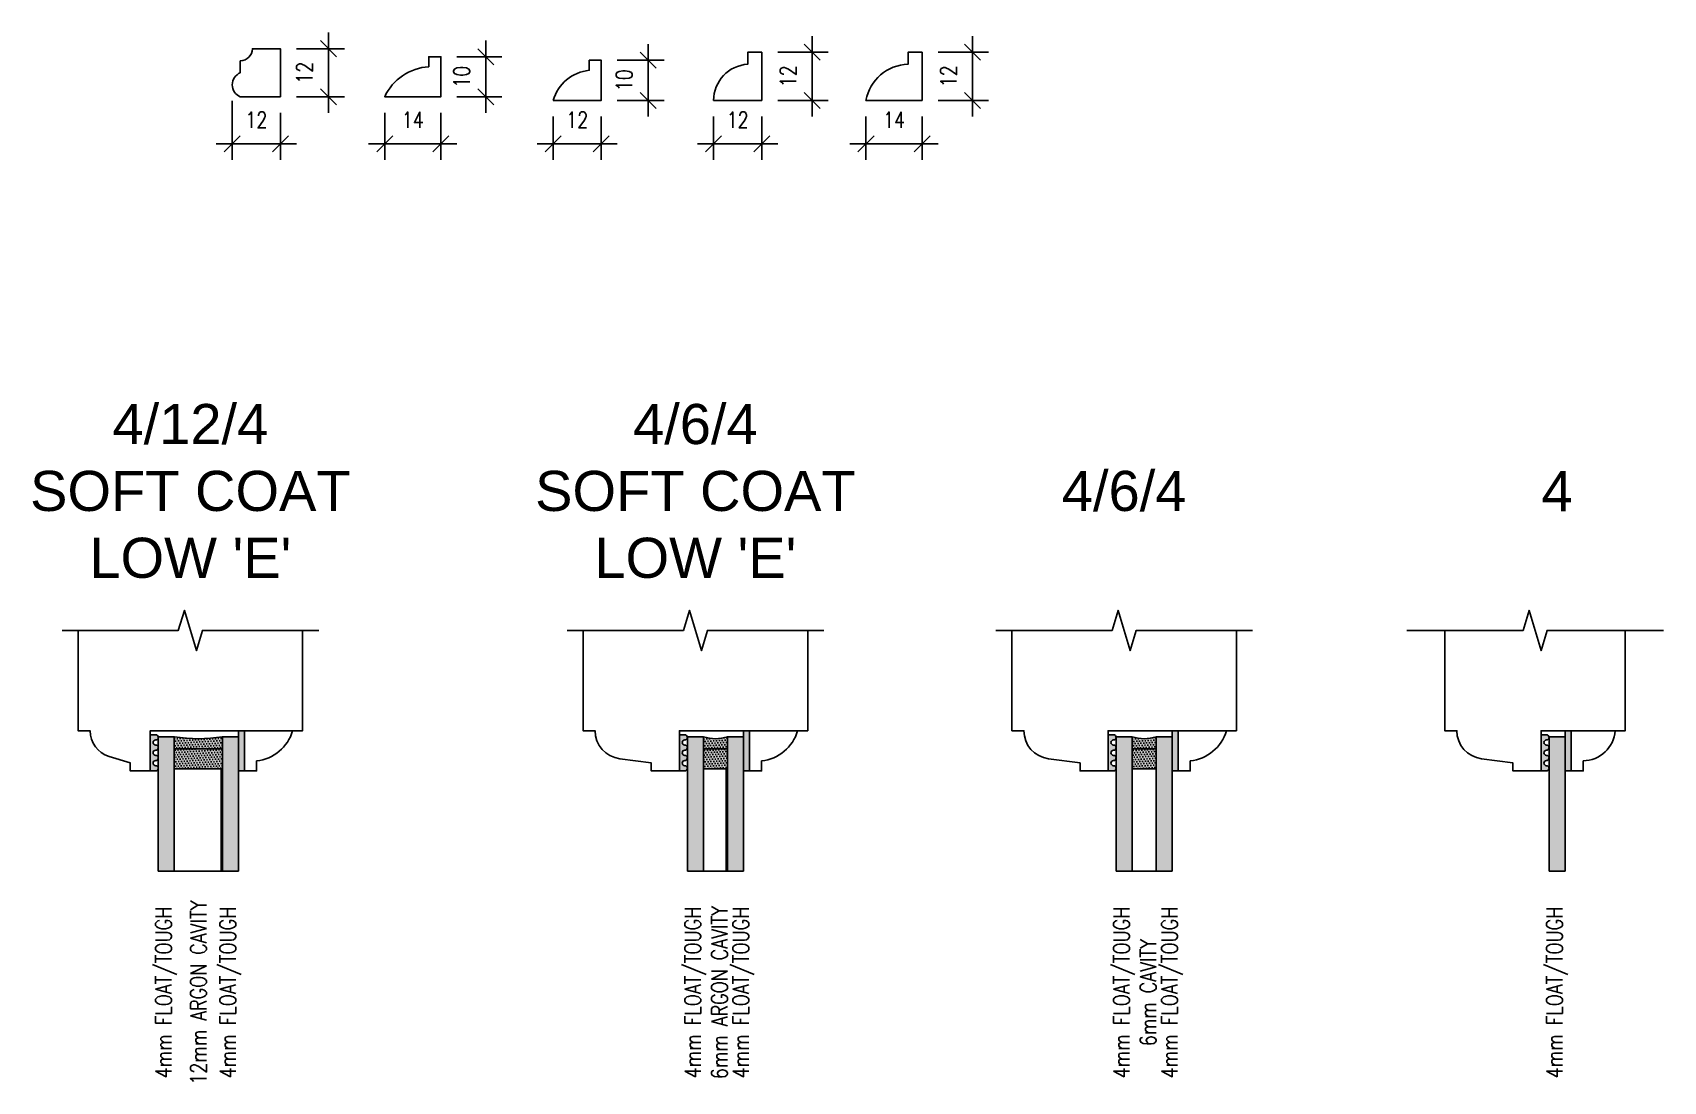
# Model space of a CAD drawing. Header units: millimetres. Extents: x 0 to 23312, y -3206 to 11448.
# Drawn here: x 3478.7 to 3885.3, y 10591.2 to 10852.6 of the extents above; entities that cross this region are included whole.
import ezdxf

# ---------------------------------------------------------------- set-up
doc = ezdxf.new("R2010")
doc.units = ezdxf.units.MM
doc.header["$LTSCALE"] = 10
doc.header["$PDMODE"] = 35
doc.linetypes.add('HIDDEN', pattern=[0.375, 0.25, -0.125])
for name, color, linetype in [('02 - Notes & Text', 251, 'Continuous'), ('40 - Detail Outline', 142, 'Continuous'), ('41 - Detail', 7, 'Continuous')]:
    doc.layers.add(name, color=color, linetype=linetype)
doc.styles.add('1-2', font='romans.shx', dxfattribs={"width": 0.8, "height": 4})
doc.styles.add('1-20', font='romans.shx', dxfattribs={"width": 0.8, "height": 40})
doc.dimstyles.new('1-2', dxfattribs={"dimtxt": 4, "dimasz": 4, "dimexe": 4, "dimexo": 4, "dimgap": 4, "dimtad": 1, "dimdec": 0, "dimzin": 0, "dimdsep": 46, "dimtxsty": '1-2', "dimblk": 'OBLIQUE', "dimcen": 4, "dimdle": 4, "dimclrd": 251, "dimclre": 251, "dimclrt": 251, "dimadec": 0, "dimazin": 0, "dimtfac": 1, "dimtdec": 0, "dimtix": 1, "dimtmove": 1, "dimatfit": 3, "dimfxl": 1, "dimtolj": 1, "dimtzin": 0, "dimlwd": 25, "dimarcsym": 0})

# ---------------------------------------------------------------- blocks, each defined once
blk = doc.blocks.new('_Oblique')
at = {"color": 0, "linetype": 'ByBlock', "lineweight": -2}
blk.add_line((-0.5, -0.5), (0.5, 0.5), dxfattribs=at)
blk = doc.blocks.new('*D91')
at = {"layer": '02 - Notes & Text', "color": 251, "lineweight": 25, "transparency": 16777216}
for p, q in [((3591.668182950516, 10846.59154015934), (3591.668182950516, 10850.59154015934)), ((3591.668182950516, 10846.59154015934), (3591.668182950516, 10836.59154015934)), ((3591.668182950516, 10836.59154015934), (3591.668182950516, 10832.59154015934))]:
    blk.add_line(p, q, dxfattribs=at)
at = {"layer": '02 - Notes & Text', "color": 251, "lineweight": -2, "transparency": 16777216}
for p, q in [((3584.474570628694, 10846.59154015934), (3595.668182950516, 10846.59154015934)), ((3584.474570628694, 10836.59154015934), (3595.668182950516, 10836.59154015934))]:
    blk.add_line(p, q, dxfattribs=at)
at = {"layer": 'Defpoints', "color": 0, "transparency": 16777216}
for p in [(3580.474570628694, 10846.59154015934), (3580.474570628694, 10836.59154015934), (3591.668182950516, 10836.59154015934)]:
    blk.add_point(p, dxfattribs=at)
at = {"layer": '02 - Notes & Text', "color": 251, "lineweight": 25, "transparency": 16777216, "xscale": 4, "yscale": 4, "zscale": 4}
for p, rotation in [((3591.668182950516, 10846.59154015934), 270), ((3591.668182950516, 10836.59154015934), 90)]:
    blk.add_blockref('_Oblique', p, dxfattribs=dict(at, rotation=rotation))
at = {"layer": '02 - Notes & Text', "color": 251, "transparency": 16777216, "insert": (3585.668182950518, 10841.59154015934), "char_height": 4, "attachment_point": 5, "rotation": 90, "style": '1-2'}
blk.add_mtext('\\A1;10', dxfattribs=at)
blk = doc.blocks.new('*D92')
at = {"layer": '02 - Notes & Text', "color": 251, "lineweight": -2, "transparency": 16777216}
for p, q in [((3566.474570628692, 10832.59154015933), (3566.474570628692, 10820.84430465876)), ((3580.474570628692, 10832.59154015933), (3580.474570628692, 10820.84430465876))]:
    blk.add_line(p, q, dxfattribs=at)
at = {"layer": '02 - Notes & Text', "color": 251, "lineweight": 25, "transparency": 16777216}
blk.add_line((3562.474570628692, 10824.84430465876), (3584.474570628692, 10824.84430465876), dxfattribs=at)
at = {"layer": 'Defpoints', "color": 0, "transparency": 16777216}
for p in [(3566.474570628692, 10836.59154015933), (3580.474570628692, 10836.59154015933), (3580.474570628692, 10824.84430465876)]:
    blk.add_point(p, dxfattribs=at)
at = {"layer": '02 - Notes & Text', "color": 251, "lineweight": 25, "transparency": 16777216, "xscale": 4, "yscale": 4, "zscale": 4, "rotation": 180}
blk.add_blockref('_Oblique', (3566.474570628692, 10824.84430465876), dxfattribs=at)
at = {"layer": '02 - Notes & Text', "color": 251, "lineweight": 25, "transparency": 16777216, "xscale": 4, "yscale": 4, "zscale": 4}
blk.add_blockref('_Oblique', (3580.474570628692, 10824.84430465876), dxfattribs=at)
at = {"layer": '02 - Notes & Text', "color": 251, "transparency": 16777216, "insert": (3573.474570628692, 10830.84430465876), "char_height": 4, "attachment_point": 5, "style": '1-2'}
blk.add_mtext('\\A1;14', dxfattribs=at)
blk = doc.blocks.new('*D93')
at = {"layer": '02 - Notes & Text', "color": 251, "lineweight": 25, "transparency": 16777216}
for p, q in [((3632.163876392069, 10845.705106444), (3632.163876392069, 10849.705106444)), ((3632.163876392069, 10835.705106444), (3632.163876392069, 10845.705106444)), ((3632.163876392069, 10835.705106444), (3632.163876392069, 10831.705106444))]:
    blk.add_line(p, q, dxfattribs=at)
at = {"layer": '02 - Notes & Text', "color": 251, "lineweight": -2, "transparency": 16777216}
for p, q in [((3624.474570628694, 10845.705106444), (3636.163876392069, 10845.705106444)), ((3624.474570628694, 10835.705106444), (3636.163876392069, 10835.705106444))]:
    blk.add_line(p, q, dxfattribs=at)
at = {"layer": 'Defpoints', "color": 0, "transparency": 16777216}
for p in [(3620.474570628694, 10845.705106444), (3632.163876392069, 10845.705106444), (3620.474570628694, 10835.705106444)]:
    blk.add_point(p, dxfattribs=at)
at = {"layer": '02 - Notes & Text', "color": 251, "lineweight": 25, "transparency": 16777216, "xscale": 4, "yscale": 4, "zscale": 4}
for p, rotation in [((3632.163876392069, 10845.705106444), 270), ((3632.163876392069, 10835.705106444), 90)]:
    blk.add_blockref('_Oblique', p, dxfattribs=dict(at, rotation=rotation))
at = {"layer": '02 - Notes & Text', "color": 251, "transparency": 16777216, "insert": (3626.163876392071, 10840.705106444), "char_height": 4, "attachment_point": 5, "rotation": 90, "style": '1-2'}
blk.add_mtext('\\A1;10', dxfattribs=at)
blk = doc.blocks.new('*D94')
at = {"layer": '02 - Notes & Text', "color": 251, "lineweight": -2, "transparency": 16777216}
for p, q in [((3608.474570628692, 10831.705106444), (3608.474570628692, 10820.84430465876)), ((3620.474570628692, 10831.705106444), (3620.474570628692, 10820.84430465876))]:
    blk.add_line(p, q, dxfattribs=at)
at = {"layer": '02 - Notes & Text', "color": 251, "lineweight": 25, "transparency": 16777216}
for p, q in [((3608.474570628692, 10824.84430465876), (3604.474570628692, 10824.84430465876)), ((3608.474570628692, 10824.84430465876), (3620.474570628692, 10824.84430465876)), ((3620.474570628692, 10824.84430465876), (3624.474570628692, 10824.84430465876))]:
    blk.add_line(p, q, dxfattribs=at)
at = {"layer": 'Defpoints', "color": 0, "transparency": 16777216}
for p in [(3608.474570628692, 10835.705106444), (3620.474570628692, 10835.705106444), (3620.474570628692, 10824.84430465876)]:
    blk.add_point(p, dxfattribs=at)
at = {"layer": '02 - Notes & Text', "color": 251, "lineweight": 25, "transparency": 16777216, "xscale": 4, "yscale": 4, "zscale": 4}
blk.add_blockref('_Oblique', (3608.474570628692, 10824.84430465876), dxfattribs=at)
at = {"layer": '02 - Notes & Text', "color": 251, "lineweight": 25, "transparency": 16777216, "xscale": 4, "yscale": 4, "zscale": 4, "rotation": 180}
blk.add_blockref('_Oblique', (3620.474570628692, 10824.84430465876), dxfattribs=at)
at = {"layer": '02 - Notes & Text', "color": 251, "transparency": 16777216, "insert": (3614.474570628692, 10830.84430465876), "char_height": 4, "attachment_point": 5, "style": '1-2'}
blk.add_mtext('\\A1;12', dxfattribs=at)
blk = doc.blocks.new('*D95')
at = {"layer": '02 - Notes & Text', "color": 251, "lineweight": -2, "transparency": 16777216}
for p, q in [((3648.474570628692, 10831.705106444), (3648.474570628692, 10820.84430465876)), ((3660.474570628692, 10831.705106444), (3660.474570628692, 10820.84430465876))]:
    blk.add_line(p, q, dxfattribs=at)
at = {"layer": '02 - Notes & Text', "color": 251, "lineweight": 25, "transparency": 16777216}
for p, q in [((3648.474570628692, 10824.84430465876), (3644.474570628692, 10824.84430465876)), ((3648.474570628692, 10824.84430465876), (3660.474570628692, 10824.84430465876)), ((3660.474570628692, 10824.84430465876), (3664.474570628692, 10824.84430465876))]:
    blk.add_line(p, q, dxfattribs=at)
at = {"layer": 'Defpoints', "color": 0, "transparency": 16777216}
for p in [(3648.474570628692, 10835.705106444), (3660.474570628692, 10835.705106444), (3660.474570628692, 10824.84430465876)]:
    blk.add_point(p, dxfattribs=at)
at = {"layer": '02 - Notes & Text', "color": 251, "lineweight": 25, "transparency": 16777216, "xscale": 4, "yscale": 4, "zscale": 4}
blk.add_blockref('_Oblique', (3648.474570628692, 10824.84430465876), dxfattribs=at)
at = {"layer": '02 - Notes & Text', "color": 251, "lineweight": 25, "transparency": 16777216, "xscale": 4, "yscale": 4, "zscale": 4, "rotation": 180}
blk.add_blockref('_Oblique', (3660.474570628692, 10824.84430465876), dxfattribs=at)
at = {"layer": '02 - Notes & Text', "color": 251, "transparency": 16777216, "insert": (3654.474570628692, 10830.84430465876), "char_height": 4, "attachment_point": 5, "style": '1-2'}
blk.add_mtext('\\A1;12', dxfattribs=at)
blk = doc.blocks.new('*D96')
at = {"layer": '02 - Notes & Text', "color": 251, "lineweight": 25, "transparency": 16777216}
for p, q in [((3673.056307384531, 10847.705106444), (3673.056307384531, 10851.705106444)), ((3673.056307384531, 10835.705106444), (3673.056307384531, 10847.705106444)), ((3673.056307384531, 10835.705106444), (3673.056307384531, 10831.705106444))]:
    blk.add_line(p, q, dxfattribs=at)
at = {"layer": '02 - Notes & Text', "color": 251, "lineweight": -2, "transparency": 16777216}
for p, q in [((3664.474570628694, 10847.705106444), (3677.056307384531, 10847.705106444)), ((3664.474570628694, 10835.705106444), (3677.056307384531, 10835.705106444))]:
    blk.add_line(p, q, dxfattribs=at)
at = {"layer": 'Defpoints', "color": 0, "transparency": 16777216}
for p in [(3660.474570628694, 10847.705106444), (3673.056307384531, 10847.705106444), (3660.474570628694, 10835.705106444)]:
    blk.add_point(p, dxfattribs=at)
at = {"layer": '02 - Notes & Text', "color": 251, "lineweight": 25, "transparency": 16777216, "xscale": 4, "yscale": 4, "zscale": 4}
for p, rotation in [((3673.056307384531, 10847.705106444), 270), ((3673.056307384531, 10835.705106444), 90)]:
    blk.add_blockref('_Oblique', p, dxfattribs=dict(at, rotation=rotation))
at = {"layer": '02 - Notes & Text', "color": 251, "transparency": 16777216, "insert": (3667.056307384533, 10841.705106444), "char_height": 4, "attachment_point": 5, "rotation": 90, "style": '1-2'}
blk.add_mtext('\\A1;12', dxfattribs=at)
blk = doc.blocks.new('*D97')
at = {"layer": '02 - Notes & Text', "color": 251, "lineweight": -2, "transparency": 16777216}
for p, q in [((3686.474570628692, 10831.705106444), (3686.474570628692, 10820.84430465876)), ((3700.474570628692, 10831.705106444), (3700.474570628692, 10820.84430465876))]:
    blk.add_line(p, q, dxfattribs=at)
at = {"layer": '02 - Notes & Text', "color": 251, "lineweight": 25, "transparency": 16777216}
blk.add_line((3682.474570628692, 10824.84430465876), (3704.474570628692, 10824.84430465876), dxfattribs=at)
at = {"layer": 'Defpoints', "color": 0, "transparency": 16777216}
for p in [(3686.474570628692, 10835.705106444), (3700.474570628692, 10835.705106444), (3700.474570628692, 10824.84430465876)]:
    blk.add_point(p, dxfattribs=at)
at = {"layer": '02 - Notes & Text', "color": 251, "lineweight": 25, "transparency": 16777216, "xscale": 4, "yscale": 4, "zscale": 4, "rotation": 180}
blk.add_blockref('_Oblique', (3686.474570628692, 10824.84430465876), dxfattribs=at)
at = {"layer": '02 - Notes & Text', "color": 251, "lineweight": 25, "transparency": 16777216, "xscale": 4, "yscale": 4, "zscale": 4}
blk.add_blockref('_Oblique', (3700.474570628692, 10824.84430465876), dxfattribs=at)
at = {"layer": '02 - Notes & Text', "color": 251, "transparency": 16777216, "insert": (3693.474570628692, 10830.84430465876), "char_height": 4, "attachment_point": 5, "style": '1-2'}
blk.add_mtext('\\A1;14', dxfattribs=at)
blk = doc.blocks.new('*D98')
at = {"layer": '02 - Notes & Text', "color": 251, "lineweight": 25, "transparency": 16777216}
for p, q in [((3713.056307384531, 10847.705106444), (3713.056307384531, 10851.705106444)), ((3713.056307384531, 10835.705106444), (3713.056307384531, 10847.705106444)), ((3713.056307384531, 10835.705106444), (3713.056307384531, 10831.705106444))]:
    blk.add_line(p, q, dxfattribs=at)
at = {"layer": '02 - Notes & Text', "color": 251, "lineweight": -2, "transparency": 16777216}
for p, q in [((3704.474570628694, 10847.705106444), (3717.056307384531, 10847.705106444)), ((3704.474570628694, 10835.705106444), (3717.056307384531, 10835.705106444))]:
    blk.add_line(p, q, dxfattribs=at)
at = {"layer": 'Defpoints', "color": 0, "transparency": 16777216}
for p in [(3700.474570628694, 10847.705106444), (3713.056307384531, 10847.705106444), (3700.474570628694, 10835.705106444)]:
    blk.add_point(p, dxfattribs=at)
at = {"layer": '02 - Notes & Text', "color": 251, "lineweight": 25, "transparency": 16777216, "xscale": 4, "yscale": 4, "zscale": 4}
for p, rotation in [((3713.056307384531, 10847.705106444), 270), ((3713.056307384531, 10835.705106444), 90)]:
    blk.add_blockref('_Oblique', p, dxfattribs=dict(at, rotation=rotation))
at = {"layer": '02 - Notes & Text', "color": 251, "transparency": 16777216, "insert": (3707.056307384533, 10841.705106444), "char_height": 4, "attachment_point": 5, "rotation": 90, "style": '1-2'}
blk.add_mtext('\\A1;12', dxfattribs=at)
blk = doc.blocks.new('*D99')
at = {"layer": '02 - Notes & Text', "color": 251, "lineweight": -2, "transparency": 16777216}
for p, q in [((3528.474570628692, 10835.59154015933), (3528.474570628692, 10820.84430465876)), ((3540.474570628692, 10832.59154015933), (3540.474570628692, 10820.84430465876))]:
    blk.add_line(p, q, dxfattribs=at)
at = {"layer": '02 - Notes & Text', "color": 251, "lineweight": 25, "transparency": 16777216}
for p, q in [((3528.474570628692, 10824.84430465876), (3524.474570628692, 10824.84430465876)), ((3540.474570628692, 10824.84430465876), (3528.474570628692, 10824.84430465876)), ((3540.474570628692, 10824.84430465876), (3544.474570628692, 10824.84430465876))]:
    blk.add_line(p, q, dxfattribs=at)
at = {"layer": 'Defpoints', "color": 0, "transparency": 16777216}
for p in [(3528.474570628692, 10839.59154015933), (3540.474570628692, 10836.59154015933), (3528.474570628692, 10824.84430465876)]:
    blk.add_point(p, dxfattribs=at)
at = {"layer": '02 - Notes & Text', "color": 251, "lineweight": 25, "transparency": 16777216, "xscale": 4, "yscale": 4, "zscale": 4}
blk.add_blockref('_Oblique', (3528.474570628692, 10824.84430465876), dxfattribs=at)
at = {"layer": '02 - Notes & Text', "color": 251, "lineweight": 25, "transparency": 16777216, "xscale": 4, "yscale": 4, "zscale": 4, "rotation": 180}
blk.add_blockref('_Oblique', (3540.474570628692, 10824.84430465876), dxfattribs=at)
at = {"layer": '02 - Notes & Text', "color": 251, "transparency": 16777216, "insert": (3534.474570628692, 10830.84430465876), "char_height": 4, "attachment_point": 5, "style": '1-2'}
blk.add_mtext('\\A1;12', dxfattribs=at)
blk = doc.blocks.new('*D100')
at = {"layer": '02 - Notes & Text', "color": 251, "lineweight": 25, "transparency": 16777216}
for p, q in [((3552.478248038611, 10848.59154015934), (3552.478248038611, 10852.59154015934)), ((3552.478248038611, 10836.59154015934), (3552.478248038611, 10848.59154015934)), ((3552.478248038611, 10836.59154015934), (3552.478248038611, 10832.59154015934))]:
    blk.add_line(p, q, dxfattribs=at)
at = {"layer": '02 - Notes & Text', "color": 251, "lineweight": -2, "transparency": 16777216}
for p, q in [((3544.474570628694, 10848.59154015934), (3556.478248038611, 10848.59154015934)), ((3544.474570628694, 10836.59154015934), (3556.478248038611, 10836.59154015934))]:
    blk.add_line(p, q, dxfattribs=at)
at = {"layer": 'Defpoints', "color": 0, "transparency": 16777216}
for p in [(3540.474570628694, 10848.59154015934), (3552.478248038611, 10848.59154015934), (3540.474570628694, 10836.59154015934)]:
    blk.add_point(p, dxfattribs=at)
at = {"layer": '02 - Notes & Text', "color": 251, "lineweight": 25, "transparency": 16777216, "xscale": 4, "yscale": 4, "zscale": 4}
for p, rotation in [((3552.478248038611, 10848.59154015934), 270), ((3552.478248038611, 10836.59154015934), 90)]:
    blk.add_blockref('_Oblique', p, dxfattribs=dict(at, rotation=rotation))
at = {"layer": '02 - Notes & Text', "color": 251, "transparency": 16777216, "insert": (3546.478248038613, 10842.59154015934), "char_height": 4, "attachment_point": 5, "rotation": 90, "style": '1-2'}
blk.add_mtext('\\A1;12', dxfattribs=at)

msp = doc.modelspace()

# ---------------------------------------------------------------- hatches: boundary and pattern name
at = {"layer": '41 - Detail'}
for color, points in [(253, [(3530.015082759298, 10668.58374223338), (3531.515082759298, 10668.58374223338), (3531.515082759298, 10678.58374223338), (3530.015082759298, 10678.58374223338)]), (253, [(3657.436910817702, 10678.58374223335), (3655.936910817702, 10678.58374223335), (3655.936910817702, 10668.58374223335), (3657.436910817702, 10668.58374223335)]), (253, [(3764.344194477537, 10678.58374223335), (3762.844194477537, 10678.58374223335), (3762.844194477537, 10668.58374223335), (3764.344194477537, 10668.58374223335)]), (253, [(3862.297424266234, 10678.58374223335), (3860.797424266234, 10678.58374223335), (3860.797424266234, 10668.58374223335), (3862.297424266234, 10668.58374223335)]), (253, [(3641.294053674803, 10676.29802794767, 1), (3641.294053674803, 10677.58374223335), (3639.936910817702, 10677.58374223335), (3639.936910817702, 10668.58374223335), (3641.294053674803, 10668.58374223335, 1), (3641.294053674803, 10669.86945651903, -1), (3641.294053674803, 10671.15517080483, 1), (3641.294053674803, 10672.44088509051, -1), (3641.294053674803, 10673.72659937619, 1), (3641.294053674803, 10675.01231366199, -1)]), (253, [(3748.201337334638, 10676.29802794767, 1), (3748.201337334638, 10677.58374223335), (3746.844194477537, 10677.58374223335), (3746.844194477537, 10668.58374223335), (3748.201337334638, 10668.58374223335, 1), (3748.201337334638, 10669.86945651903, -1), (3748.201337334638, 10671.15517080483, 1), (3748.201337334638, 10672.44088509051, -1), (3748.201337334638, 10673.72659937619, 1), (3748.201337334638, 10675.01231366199, -1)]), (253, [(3856.154567123343, 10676.29802794767, 1), (3856.154567123343, 10677.58374223335), (3854.797424266242, 10677.58374223335), (3854.797424266242, 10668.58374223335), (3856.154567123343, 10668.58374223335, 1), (3856.154567123343, 10669.86945651903, -1), (3856.154567123343, 10671.15517080483, 1), (3856.154567123343, 10672.44088509051, -1), (3856.154567123343, 10673.72659937619, 1), (3856.154567123343, 10675.01231366199, -1)]), (254, [(3856.797424266242, 10643.58374223335), (3860.797424266242, 10643.58374223335), (3860.797424266231, 10677.08374223335), (3856.797424266242, 10677.08374223335)])]:
    msp.add_hatch(color=color, dxfattribs=at).paths.add_polyline_path(points)
h = msp.add_hatch(color=253, dxfattribs=at)
edge = h.paths.add_edge_path()
edge.add_arc((3509.372225616458, 10674.36945651906), 0.6428571428696159, 270, 450)
edge.add_arc((3509.372225616458, 10675.65517080479), 0.642857142855064, 90, 270, ccw=False)
edge.add_arc((3509.372225616458, 10676.9408850905), 0.642857142855064, 270, 450)
edge.add_line((3509.372225616458, 10677.58374223335), (3508.015082759298, 10677.58374223335))
edge.add_line((3508.015082759298, 10677.58374223335), (3508.015082759298, 10668.58374223335))
edge.add_line((3508.015082759298, 10668.58374223335), (3509.372225616458, 10668.58374223335))
edge.add_arc((3509.372225616458, 10669.22659937621), 0.642857142855064, 270, 450)
edge.add_arc((3509.372225616458, 10670.51231366192), 0.642857142855064, 90, 270, ccw=False)
edge.add_arc((3509.372225616458, 10671.79802794763), 0.642857142855064, 270, 450)
edge.add_arc((3509.372225616458, 10673.08374223334), 0.642857142855064, 90, 270, ccw=False)
h = msp.add_hatch(color=254, dxfattribs=at)
h.paths.add_polyline_path([(3526.015082759298, 10674.08374223335), (3514.015082759298, 10674.08374223335), (3514.015082759298, 10677.08374223335, 0.08333333333333724), (3526.015082759298, 10677.08374223335)])
h.paths.add_polyline_path([(3526.015082759298, 10669.08374223335), (3514.015082759298, 10669.08374223335), (3514.015082759298, 10674.08374223335), (3526.015082759298, 10674.08374223335)])
h.paths.add_polyline_path([(3526.015082759298, 10643.58374223336), (3530.01508275924, 10643.58374223335), (3530.015082759298, 10677.08374223335), (3526.015082759298, 10677.08374223335)])
h.paths.add_polyline_path([(3510.015082759357, 10643.58374223335), (3514.015082759298, 10643.58374223335), (3514.015082759298, 10677.08374223335), (3510.015082759298, 10677.08374223335)])
h = msp.add_hatch(dxfattribs=at)
h.set_pattern_fill('DOTS', color=251, scale=0.4, angle=-60.00000000000001, style=0)
h.set_pattern_definition([(299.9999999999999, (-10363.43956747804, 43493.82457852683), (0.7086761314031186, 0.0425369342984405), [0, -0.635])])
h.paths.add_polyline_path([(3526.015082759298, 10674.08374223335), (3526.015082759298, 10677.08374223335, -0.08333333333335005), (3514.015082759298, 10677.08374223335), (3514.015082759298, 10674.08374223335)])
h.paths.add_polyline_path([(3514.015082759298, 10674.08374223335), (3514.015082759298, 10669.08374223335), (3526.015082759298, 10669.08374223335), (3526.015082759298, 10674.08374223335)])
h = msp.add_hatch(color=254, dxfattribs=at)
h.paths.add_polyline_path([(3651.936910817702, 10643.58374223335), (3655.936910817702, 10643.58374223335), (3655.936910817702, 10677.08374223335), (3651.936910817702, 10677.08374223335)])
h.paths.add_polyline_path([(3645.936910817702, 10674.08374223336), (3645.936910817701, 10669.08374223335), (3651.936910817701, 10669.08374223335), (3651.936910817702, 10674.08374223335)])
h.paths.add_polyline_path([(3651.936910817702, 10674.08374223335), (3651.936910817702, 10677.08374223335, -0.1666666666666012), (3645.936910817702, 10677.08374223335), (3645.936910817702, 10674.08374223335)])
h.paths.add_polyline_path([(3641.936910817702, 10643.58374223335), (3645.936910817702, 10643.58374223335), (3645.936910817702, 10677.08374223335), (3641.936910817702, 10677.08374223335)])
h = msp.add_hatch(dxfattribs=at)
h.set_pattern_fill('DOTS', color=251, scale=0.4, angle=-60.00000000000001, style=0)
h.set_pattern_definition([(299.9999999999999, (3645.936910817643, 10669.08374223335), (0.7086761314031186, 0.04253693429844063), [0, -0.635])])
h.paths.add_polyline_path([(3645.936910817701, 10674.08374223335), (3645.936910817702, 10669.08374223335), (3651.936910817702, 10669.08374223335), (3651.936910817702, 10674.08374223335)])
h.paths.add_polyline_path([(3651.936910817702, 10674.08374223335), (3651.936910817702, 10677.08374223335, -0.1666666666666012), (3645.936910817702, 10677.08374223335), (3645.936910817702, 10674.08374223335)])
h = msp.add_hatch(color=254, dxfattribs=at)
h.paths.add_polyline_path([(3758.844194477537, 10643.58374223335), (3762.844194477537, 10643.58374223335), (3762.844194477537, 10677.08374223335), (3758.844194477537, 10677.08374223335)])
h.paths.add_polyline_path([(3752.844194477537, 10674.08374223336), (3752.844194477536, 10669.08374223335), (3758.844194477536, 10669.08374223335), (3758.844194477537, 10674.08374223335)])
h.paths.add_polyline_path([(3758.844194477537, 10674.08374223335), (3758.844194477537, 10677.08374223335, -0.1666666666666012), (3752.844194477537, 10677.08374223335), (3752.844194477537, 10674.08374223335)])
h.paths.add_polyline_path([(3748.844194477537, 10643.58374223335), (3752.844194477537, 10643.58374223335), (3752.844194477537, 10677.08374223335), (3748.844194477537, 10677.08374223335)])
h = msp.add_hatch(dxfattribs=at)
h.set_pattern_fill('DOTS', color=251, scale=0.4, angle=-60.00000000000001, style=0)
h.set_pattern_definition([(299.9999999999999, (3752.844194477479, 10669.08374223335), (0.7086761314031186, 0.04253693429844063), [0, -0.635])])
h.paths.add_polyline_path([(3752.844194477536, 10674.08374223335), (3752.844194477537, 10669.08374223335), (3758.844194477537, 10669.08374223335), (3758.844194477537, 10674.08374223335)])
h.paths.add_polyline_path([(3758.844194477537, 10674.08374223335), (3758.844194477537, 10677.08374223335, -0.1666666666666012), (3752.844194477537, 10677.08374223335), (3752.844194477537, 10674.08374223335)])

# ---------------------------------------------------------------- linework, layer by layer
at = {"color": 252}
for p, q in [((3641.936910817702, 10643.58374223335), (3655.936910817702, 10643.58374223335)), ((3748.844194477537, 10643.58374223335), (3762.844194477537, 10643.58374223335)), ((3856.797424266242, 10643.58374223335), (3860.797424266242, 10643.58374223335))]:
    msp.add_line(p, q, dxfattribs=at)
for points in [[(3530.015082759298, 10678.58374223338), (3530.015082759298, 10668.58374223338), (3531.515082759298, 10668.58374223338), (3531.515082759298, 10678.58374223338)], [(3655.936910817702, 10678.58374223335), (3655.936910817702, 10668.58374223335), (3657.436910817702, 10668.58374223335), (3657.436910817702, 10678.58374223335)], [(3762.844194477537, 10678.58374223335), (3762.844194477537, 10668.58374223335), (3764.344194477537, 10668.58374223335), (3764.344194477537, 10678.58374223335)], [(3860.797424266234, 10678.58374223335), (3860.797424266234, 10668.58374223335), (3862.297424266234, 10668.58374223335), (3862.297424266234, 10678.58374223335)], [(3514.015082759298, 10669.08374223335), (3526.015082759298, 10669.08374223335), (3526.015082759298, 10674.08374223335), (3514.015082759298, 10674.08374223335)], [(3645.936910817702, 10669.08374223335), (3651.936910817702, 10669.08374223335), (3651.936910817702, 10674.08374223335), (3645.936910817702, 10674.08374223335)], [(3752.844194477537, 10669.08374223335), (3758.844194477537, 10669.08374223335), (3758.844194477537, 10674.08374223335), (3752.844194477537, 10674.08374223335)]]:
    msp.add_lwpolyline(points, close=True, dxfattribs=at)
for points in [[(3509.372225616458, 10673.72659937619), (3509.372225616458, 10673.72659937619, 1), (3509.372225616458, 10675.01231366193), (3509.372225616458, 10675.01231366193, -0.9999999999999997), (3509.372225616458, 10676.29802794764), (3509.372225616458, 10676.29802794764, 1), (3509.372225616458, 10677.58374223335), (3508.015082759298, 10677.58374223335), (3508.015082759298, 10668.58374223335), (3509.372225616458, 10668.58374223335, 0.9999999999999999), (3509.372225616458, 10669.86945651906), (3509.372225616458, 10669.86945651906, -0.9999999999999999), (3509.372225616458, 10671.15517080477), (3509.372225616458, 10671.15517080477, 1), (3509.372225616458, 10672.44088509048), (3509.372225616458, 10672.44088509048, -0.9999999999999997)], [(3641.294053674803, 10673.72659937619), (3641.294053674803, 10673.72659937619, 1), (3641.294053674803, 10675.01231366199), (3641.294053674803, 10675.01231366199, -0.9999999999999997), (3641.294053674803, 10676.29802794767), (3641.294053674803, 10676.29802794767, 1), (3641.294053674803, 10677.58374223335), (3639.936910817702, 10677.58374223335), (3639.936910817702, 10668.58374223335), (3641.294053674803, 10668.58374223335, 0.9999999999999999), (3641.294053674803, 10669.86945651903), (3641.294053674803, 10669.86945651903, -0.9999999999999999), (3641.294053674803, 10671.15517080483), (3641.294053674803, 10671.15517080483, 1), (3641.294053674803, 10672.44088509051), (3641.294053674803, 10672.44088509051, -0.9999999999999997)], [(3748.201337334638, 10673.72659937619), (3748.201337334638, 10673.72659937619, 1), (3748.201337334638, 10675.01231366199), (3748.201337334638, 10675.01231366199, -0.9999999999999997), (3748.201337334638, 10676.29802794767), (3748.201337334638, 10676.29802794767, 1), (3748.201337334638, 10677.58374223335), (3746.844194477537, 10677.58374223335), (3746.844194477537, 10668.58374223335), (3748.201337334638, 10668.58374223335, 0.9999999999999999), (3748.201337334638, 10669.86945651903), (3748.201337334638, 10669.86945651903, -0.9999999999999999), (3748.201337334638, 10671.15517080483), (3748.201337334638, 10671.15517080483, 1), (3748.201337334638, 10672.44088509051), (3748.201337334638, 10672.44088509051, -0.9999999999999997)], [(3856.154567123343, 10673.72659937619), (3856.154567123343, 10673.72659937619, 1), (3856.154567123343, 10675.01231366199), (3856.154567123343, 10675.01231366199, -0.9999999999999997), (3856.154567123343, 10676.29802794767), (3856.154567123343, 10676.29802794767, 1), (3856.154567123343, 10677.58374223335), (3854.797424266242, 10677.58374223335), (3854.797424266242, 10668.58374223335), (3856.154567123343, 10668.58374223335, 0.9999999999999999), (3856.154567123343, 10669.86945651903), (3856.154567123343, 10669.86945651903, -0.9999999999999999), (3856.154567123343, 10671.15517080483), (3856.154567123343, 10671.15517080483, 1), (3856.154567123343, 10672.44088509051), (3856.154567123343, 10672.44088509051, -0.9999999999999997)]]:
    msp.add_lwpolyline(points, format="xyb", close=True, dxfattribs=at)
for points in [[(3510.015082759298, 10643.58374223335), (3510.015082759298, 10677.08374223335), (3514.015082759298, 10677.08374223335), (3514.015082759298, 10643.58374223335)], [(3530.015082759298, 10643.58374223335), (3530.015082759298, 10677.08374223335), (3526.015082759298, 10677.08374223335), (3526.015082759298, 10643.58374223335)], [(3641.936910817702, 10643.58374223335), (3641.936910817702, 10677.08374223335), (3645.936910817702, 10677.08374223335), (3645.936910817702, 10643.58374223335)], [(3655.936910817702, 10643.58374223335), (3655.936910817702, 10677.08374223335), (3651.936910817702, 10677.08374223335), (3651.936910817702, 10643.58374223335)], [(3748.844194477537, 10643.58374223335), (3748.844194477537, 10677.08374223335), (3752.844194477537, 10677.08374223335), (3752.844194477537, 10643.58374223335)], [(3762.844194477537, 10643.58374223335), (3762.844194477537, 10677.08374223335), (3758.844194477537, 10677.08374223335), (3758.844194477537, 10643.58374223335)], [(3856.797424266242, 10643.58374223335), (3856.797424266242, 10677.08374223335), (3860.797424266242, 10677.08374223335), (3860.797424266242, 10643.58374223335)]]:
    msp.add_lwpolyline(points, dxfattribs=at)
msp.add_lwpolyline([(3530.015082759298, 10643.58374223335), (3530.015082759298, 10677.08374223335), (3526.015082759298, 10677.08374223335, -0.08333333333333724), (3514.015082759298, 10677.08374223335), (3510.015082759298, 10677.08374223335), (3510.015082759298, 10643.58374223335)], format="xyb")
for centre, radius, start, end in [((3520.015082759298, 10712.83374223335), 36.24999999998916, 260.4727166171791, 279.5272833828208), ((3648.936910817702, 10685.83374223335), 9.25000000000344, 251.0753555841946, 288.9246444158055), ((3755.844194477537, 10685.83374223335), 9.25000000000344, 251.0753555841946, 288.9246444158055)]:
    msp.add_arc(centre, radius, start, end, dxfattribs=at)
at = {"layer": '40 - Detail Outline', "color": 251}
msp.add_line((3510.015082759298, 10643.58374223335), (3530.015082759298, 10643.58374223335), dxfattribs=at)
at = {"layer": '40 - Detail Outline'}
for points in [[(3530.474570628692, 10845.59154015933), (3530.474570628692, 10842.59154015933, 0.6666666666666664), (3530.474570628692, 10836.59154015933), (3540.474570628692, 10836.59154015933), (3540.474570628692, 10848.59154015933), (3533.474570628692, 10848.59154015933, -0.414213562373095)], [(3577.474570628692, 10844.09154015933, 0.2754558260990447), (3566.474570628692, 10836.59154015933), (3580.474570628692, 10836.59154015933), (3580.474570628692, 10846.59154015933), (3577.474570628692, 10846.59154015933)], [(3608.474570628692, 10835.705106444), (3620.474570628692, 10835.705106444), (3620.474570628692, 10845.705106444), (3617.474570628692, 10845.705106444), (3617.474570628692, 10843.205106444, 0.3048622080191061)], [(3648.474570628692, 10835.705106444), (3660.474570628692, 10835.705106444), (3660.474570628692, 10847.705106444), (3656.974570628692, 10847.705106444), (3656.974570628692, 10844.705106444, 0.3950154367906956)], [(3686.474570628692, 10835.705106444), (3700.474570628692, 10835.705106444), (3700.474570628692, 10847.705106444), (3696.974570628692, 10847.705106444), (3696.974570628692, 10844.705106444, 0.3536010837544107)], [(3543.515082759298, 10678.58374223338), (3531.515082759298, 10678.58374223338), (3531.515082759298, 10668.58374223338), (3534.515082759298, 10668.58374223338), (3534.515082759298, 10671.08374223338, 0.3048622080191061)], [(3669.436910817702, 10678.58374223335), (3657.436910817702, 10678.58374223335), (3657.436910817702, 10668.58374223335), (3660.436910817702, 10668.58374223335), (3660.436910817702, 10671.08374223335, 0.3048622080191061)], [(3776.344194477537, 10678.58374223335), (3764.344194477537, 10678.58374223335), (3764.344194477537, 10668.58374223335), (3767.344194477537, 10668.58374223335), (3767.344194477537, 10671.08374223335, 0.3048622080191061)], [(3873.297424266242, 10678.58374223335), (3862.297424266234, 10678.58374223335), (3862.297424266234, 10668.58374223335), (3865.297424266234, 10668.58374223335), (3865.297424266234, 10671.08374223335, 0.3847783723677253)]]:
    msp.add_lwpolyline(points, format="xyb", close=True, dxfattribs=at)
at = {"layer": '40 - Detail Outline', "color": 251}
for points in [[(3486.015082759124, 10703.58374223338), (3515.015082759124, 10703.58374223338), (3516.515082759124, 10708.58374223338), (3518.015082759124, 10703.58374223338), (3519.515082759124, 10698.58374223338), (3521.015082759124, 10703.58374223338), (3550.015082759124, 10703.58374223338)], [(3611.936910817702, 10703.58374223335), (3640.936910817702, 10703.58374223335), (3642.436910817702, 10708.58374223335), (3643.936910817702, 10703.58374223335), (3645.436910817702, 10698.58374223335), (3646.936910817702, 10703.58374223335), (3675.936910817702, 10703.58374223335)], [(3718.844194477537, 10703.58374223335), (3747.844194477537, 10703.58374223335), (3749.344194477537, 10708.58374223335), (3750.844194477537, 10703.58374223335), (3752.344194477537, 10698.58374223335), (3753.844194477537, 10703.58374223335), (3782.844194477537, 10703.58374223335)], [(3821.297424266242, 10703.58374223335), (3850.297424266242, 10703.58374223335), (3851.797424266242, 10708.58374223335), (3853.297424266242, 10703.58374223335), (3854.797424266242, 10698.58374223335), (3856.297424266242, 10703.58374223335), (3885.297424266242, 10703.58374223335)]]:
    msp.add_lwpolyline(points, dxfattribs=at)
at = {"layer": '40 - Detail Outline'}
for points in [[(3546.015082759124, 10703.58374223338), (3546.015082759298, 10678.58374223338), (3508.015082759298, 10678.58374223335), (3508.015082759298, 10668.58374223335), (3503.015082759298, 10668.58374223335), (3503.015082759298, 10670.58374223338), (3497.742313211532, 10672.195542871, -0.329762411805974), (3493.015082759298, 10678.58374223335), (3490.015082759298, 10678.58374223338), (3490.015082759298, 10703.58374223339)], [(3615.936910817702, 10703.58374223335), (3615.936910817702, 10678.58374223335), (3618.936910817702, 10678.58374223335, 0.377295718923303), (3625.0892875463, 10671.5911195163), (3632.936910817702, 10670.58374223335), (3632.936910817702, 10668.58374223335), (3639.936910817702, 10668.58374223335), (3639.936910817702, 10678.58374223335), (3671.936910817702, 10678.58374223335), (3671.936910817702, 10703.58374223335)], [(3722.844194477537, 10703.58374223335), (3722.844194477537, 10678.58374223335), (3725.844194477537, 10678.58374223335, 0.377295718923303), (3731.996571206135, 10671.5911195163), (3739.844194477537, 10670.58374223335), (3739.844194477537, 10668.58374223335), (3746.844194477537, 10668.58374223335), (3746.844194477537, 10678.58374223335), (3778.844194477537, 10678.58374223335), (3778.844194477537, 10703.58374223335)], [(3830.797424266242, 10703.58374223335), (3830.797424266242, 10678.58374223335), (3833.797424266242, 10678.58374223335, 0.377295718923303), (3839.94980099484, 10671.5911195163), (3847.797424266242, 10670.58374223335), (3847.797424266242, 10668.58374223335), (3854.797424266242, 10668.58374223335), (3854.797424266242, 10678.58374223335), (3875.797424266242, 10678.58374223335), (3875.797424266242, 10703.58374223335)]]:
    msp.add_lwpolyline(points, format="xyb", dxfattribs=at)
at = {"layer": '40 - Detail Outline', "color": 7}
for points in [[(3641.936910817702, 10643.58374223335), (3641.936910817702, 10677.08374223335), (3645.936910817643, 10677.08374223336, 0.1666666666651372), (3651.93691081776, 10677.08374223336), (3655.936910817702, 10677.08374223335), (3655.936910817702, 10643.58374223335)], [(3748.844194477537, 10643.58374223335), (3748.844194477537, 10677.08374223335), (3752.844194477479, 10677.08374223336, 0.1666666666651372), (3758.844194477595, 10677.08374223336), (3762.844194477537, 10677.08374223335), (3762.844194477537, 10643.58374223335)]]:
    msp.add_lwpolyline(points, format="xyb", dxfattribs=at)
msp.add_lwpolyline([(3860.797424266242, 10643.58374223335), (3860.797424266231, 10677.08374223335), (3856.797424266242, 10677.08374223335), (3856.797424266242, 10643.58374223335)], dxfattribs=at)
at = {"layer": '41 - Detail', "color": 3, "linetype": 'HIDDEN', "const_width": 0.5}
for points in [[(3525.765082759298, 10669.08374223335), (3525.765082759298, 10643.58374223335)], [(3651.686910817702, 10669.08374223335), (3651.686910817702, 10643.58374223335)]]:
    msp.add_lwpolyline(points, dxfattribs=at)

# ---------------------------------------------------------------- texts
at = {"layer": '02 - Notes & Text', "color": 251, "char_height": 4, "attachment_point": 5, "rotation": 90.00000000000004, "style": '1-2'}
for s, insert in [('4mm FLOAT/TOUGH', (3512.015082759298, 10613.33984292515)), ('12mm ARGON CAVITY', (3520.015082759298, 10613.33984292515)), ('4mm FLOAT/TOUGH', (3528.015082759298, 10613.33984292515)), ('4mm FLOAT/TOUGH', (3643.936910817702, 10613.33984292516)), ('6mm ARGON CAVITY', (3649.936910817702, 10613.33984292516)), ('4mm FLOAT/TOUGH', (3655.936910817702, 10613.33984292516)), ('4mm FLOAT/TOUGH', (3750.844194477537, 10613.33984292516)), ('4mm FLOAT/TOUGH', (3762.844194477537, 10613.33984292516)), ('4mm FLOAT/TOUGH', (3858.797424266242, 10613.33984292516)), ('6mm CAVITY', (3756.844194477537, 10613.33984292516))]:
    msp.add_mtext(s, dxfattribs=dict(at, insert=insert))
at = {"layer": '41 - Detail', "color": 3, "char_height": 10, "attachment_point": 5, "style": '1-20'}
for s, insert in [("\\A1;{\\fArial|b0|i0|c0|p34;\\W1;4/12/4\\PSOFT COAT\\PLOW 'E'}", (3518.015082759124, 10738.29327624552)), ("\\A1;{\\fArial|b0|i0|c0|p34;\\W1;4/6/4\\PSOFT COAT\\PLOW 'E'}", (3643.936910817527, 10738.29327624549)), ('\\A1;{\\fArial|b0|i0|c0|p34;\\W1;4/6/4}', (3750.844194477362, 10738.29327624549)), ('\\A1;{\\fArial|b0|i0|c0|p34;\\W1;4}', (3858.797424266068, 10738.29327624549))]:
    msp.add_mtext(s, dxfattribs=dict(at, insert=insert))

# ---------------------------------------------------------------- dimensions: what is measured, and where the dimension line sits
at = {"layer": '02 - Notes & Text'}
for base, p1, p2, picture, middle in [((3552.478248038611, 10848.59154015934), (3540.474570628692, 10836.59154015933), (3540.474570628692, 10848.59154015933), '*D100', (3546.478248038613, 10842.59154015934)), ((3591.668182950516, 10836.59154015934), (3580.474570628692, 10846.59154015933), (3580.474570628692, 10836.59154015933), '*D91', (3585.668182950518, 10841.59154015934)), ((3632.163876392069, 10845.705106444), (3620.474570628692, 10835.705106444), (3620.474570628692, 10845.705106444), '*D93', (3626.163876392071, 10840.705106444)), ((3673.056307384531, 10847.705106444), (3660.474570628692, 10835.705106444), (3660.474570628692, 10847.705106444), '*D96', (3667.056307384533, 10841.705106444)), ((3713.056307384531, 10847.705106444), (3700.474570628692, 10835.705106444), (3700.474570628692, 10847.705106444), '*D98', (3707.056307384533, 10841.705106444))]:
    dim = msp.add_linear_dim(base=base, p1=p1, p2=p2, angle=90, dimstyle='1-2', dxfattribs=at)
    dim.commit()
    dim.dimension.update_dxf_attribs({"geometry": picture, "text_midpoint": middle})
for base, p1, p2, picture, middle in [((3528.474570628692, 10824.84430465876), (3540.474570628692, 10836.59154015933), (3528.474570628692, 10839.59154015933), '*D99', (3534.474570628692, 10830.84430465876)), ((3580.474570628692, 10824.84430465876), (3566.474570628692, 10836.59154015933), (3580.474570628692, 10836.59154015933), '*D92', (3573.474570628692, 10830.84430465876)), ((3620.474570628692, 10824.84430465876), (3608.474570628692, 10835.705106444), (3620.474570628692, 10835.705106444), '*D94', (3614.474570628692, 10830.84430465876)), ((3660.474570628692, 10824.84430465876), (3648.474570628692, 10835.705106444), (3660.474570628692, 10835.705106444), '*D95', (3654.474570628692, 10830.84430465876)), ((3700.474570628692, 10824.84430465876), (3686.474570628692, 10835.705106444), (3700.474570628692, 10835.705106444), '*D97', (3693.474570628692, 10830.84430465876))]:
    dim = msp.add_linear_dim(base=base, p1=p1, p2=p2, dimstyle='1-2', dxfattribs=at)
    dim.commit()
    dim.dimension.update_dxf_attribs({"geometry": picture, "text_midpoint": middle})

doc.saveas('drawing.dxf')
